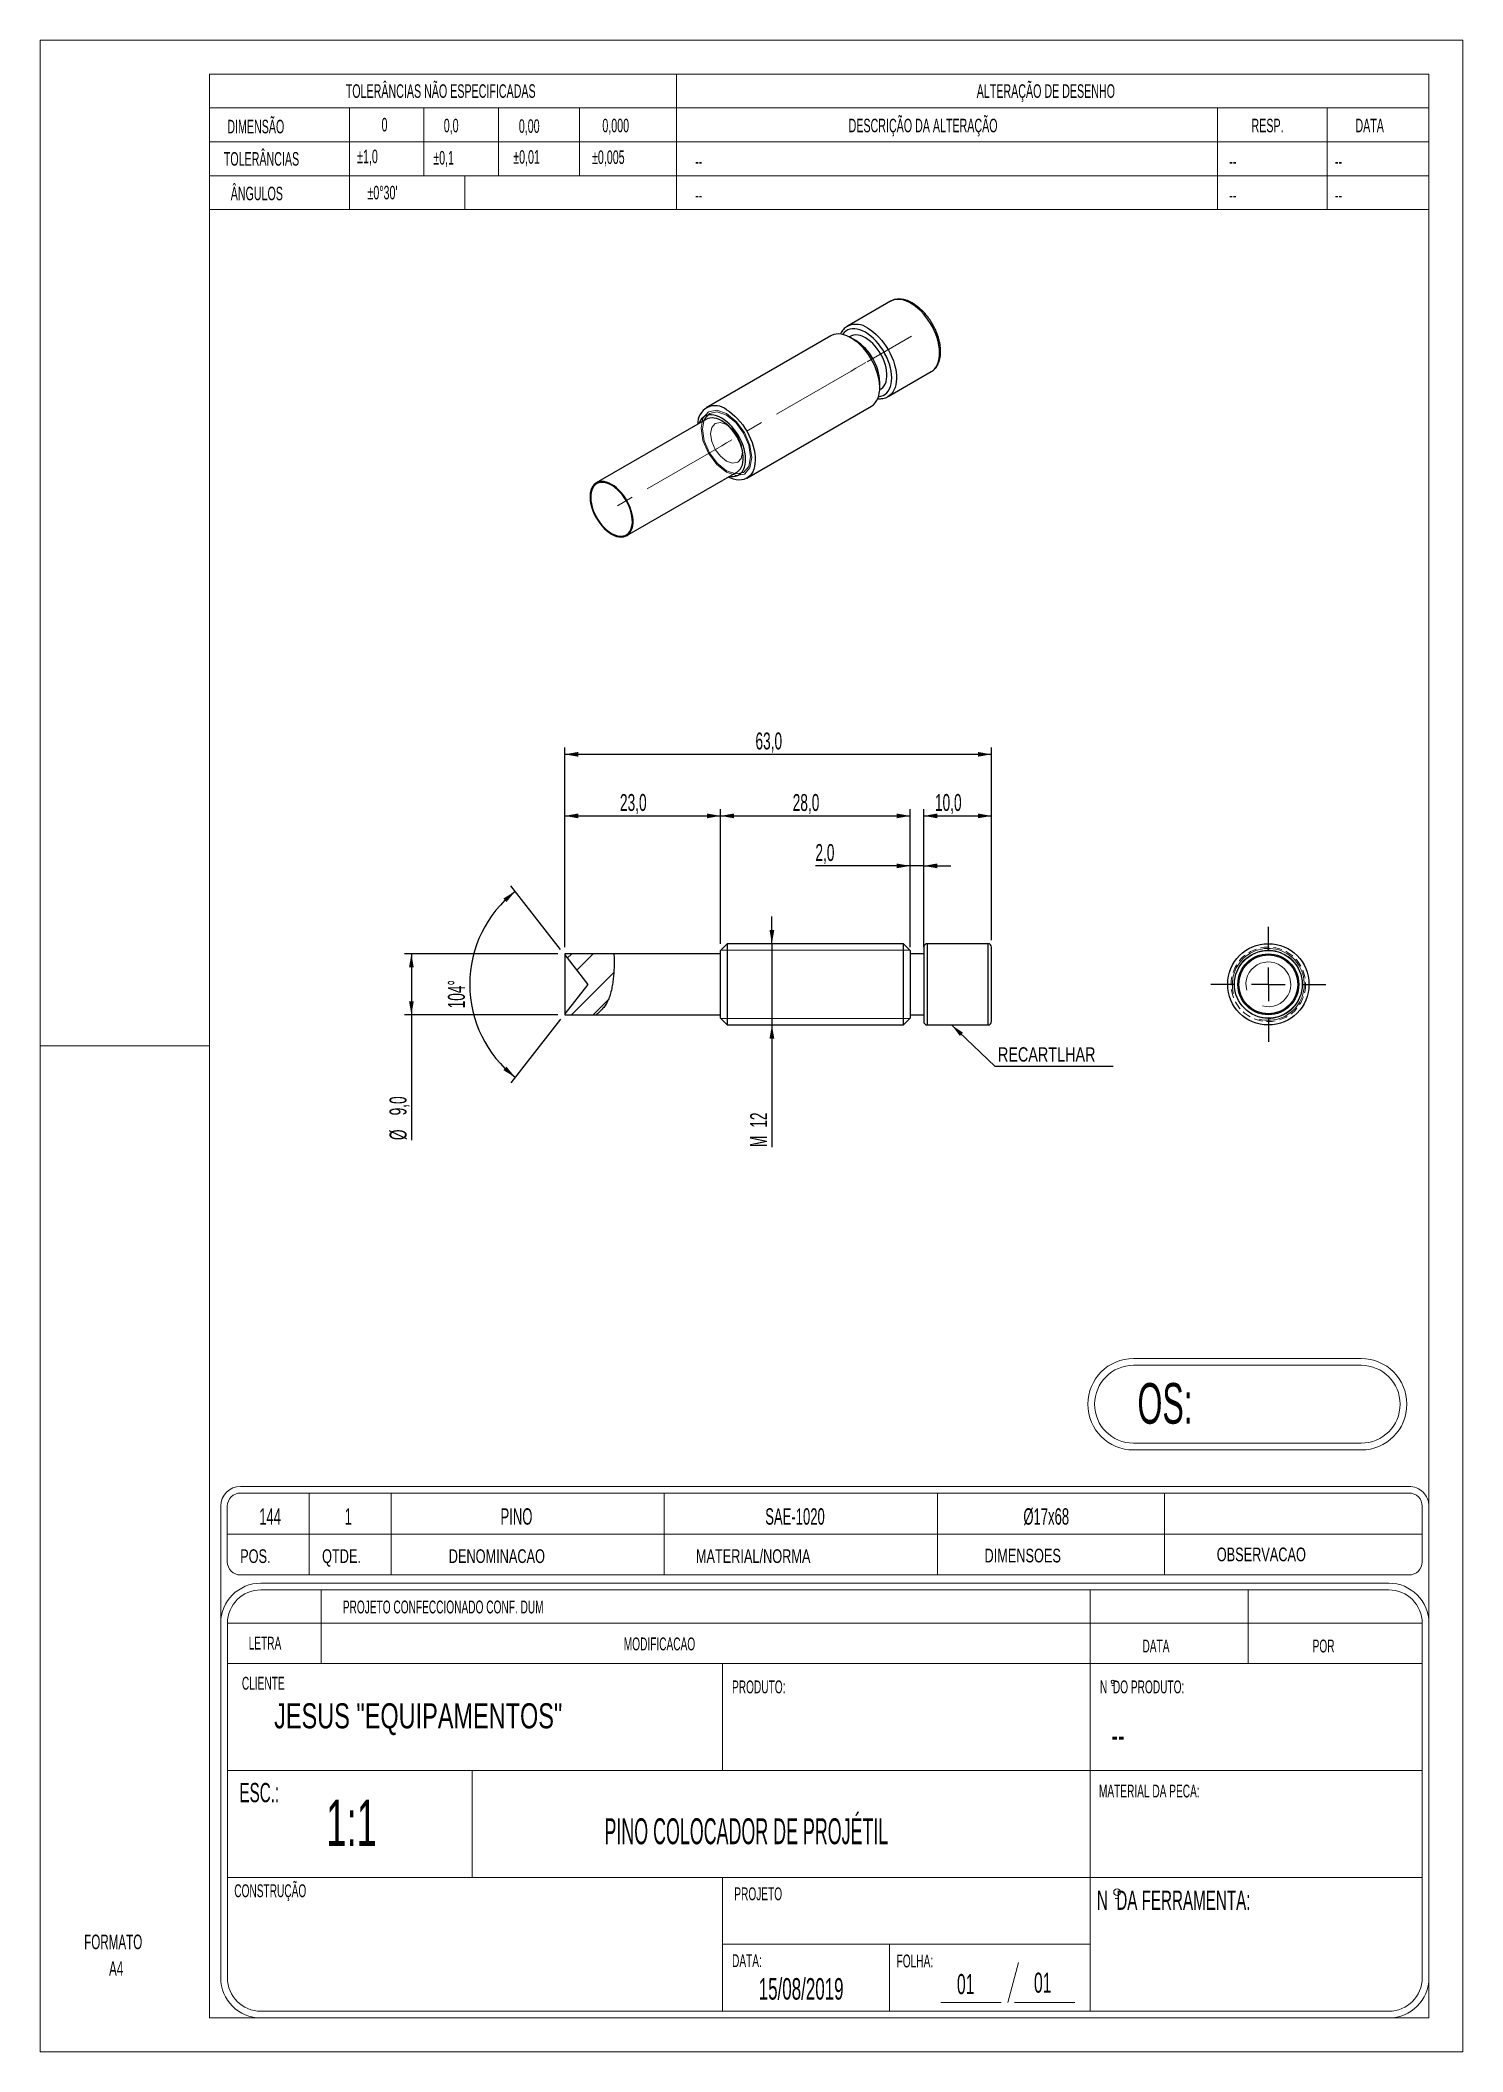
# Model space of a CAD drawing. Header units: millimetres. Extents: x 0 to 210, y 0 to 297.
import ezdxf

# ---------------------------------------------------------------- set-up
doc = ezdxf.new("R2010")
doc.units = ezdxf.units.MM
doc.linetypes.add('CENTERX2', pattern=[20.32, 12.7, -2.54, 2.54, -2.54])
doc.linetypes.add('HIDDEN', pattern=[1.905, 1.27, -0.635])
doc.layers.add('COTAS', color=7, linetype='Continuous')
doc.styles.add('SLDTEXTSTYLE0', font='TXT', dxfattribs={"width": 0.595745})
doc.styles.add('SLDTEXTSTYLE1', font='TXT', dxfattribs={"width": 0.589474})
doc.styles.add('SLDTEXTSTYLE2', font='TXT', dxfattribs={"width": 0.515789})
doc.styles.add('SLDTEXTSTYLE3', font='TXT', dxfattribs={"width": 0.7})
doc.styles.add('SLDTEXTSTYLE4', font='TXT', dxfattribs={"width": 0.695035})
doc.styles.add('SLDTEXTSTYLE5', font='TXT', dxfattribs={"width": 0.605})
doc.styles.add('SLDTEXTSTYLE6', font='TXT', dxfattribs={"width": 0.75})
doc.dimstyles.new('SLDDIMSTYLE0', dxfattribs={"dimtxt": 2.5, "dimasz": 2, "dimexe": 0, "dimexo": 0.0625, "dimtad": 1, "dimdec": 1, "dimrnd": 1e-09, "dimzin": 12, "dimdsep": 46, "dimtxsty": 'SLDTEXTSTYLE5', "dimsah": 1, "dimcen": 0.09, "dimadec": 0, "dimazin": 3, "dimtfac": 1, "dimtdec": 3, "dimtofl": 0, "dimtmove": 0, "dimatfit": 3, "dimfxl": 0, "dimfrac": 2, "dimtolj": 1, "dimtzin": 12, "dimarcsym": 0})
doc.dimstyles.new('SLDDIMSTYLE1', dxfattribs={"dimtxt": 2.5, "dimasz": 2, "dimexe": 0, "dimexo": 0.0625, "dimtad": 1, "dimdec": 1, "dimrnd": 1e-09, "dimzin": 12, "dimdsep": 46, "dimtxsty": 'SLDTEXTSTYLE5', "dimsah": 1, "dimcen": 0.09, "dimadec": 0, "dimazin": 3, "dimtfac": 1, "dimtdec": 3, "dimtmove": 0, "dimatfit": 0, "dimfxl": 0, "dimfrac": 2, "dimtolj": 1, "dimtzin": 12, "dimarcsym": 0})
doc.dimstyles.new('SLDDIMSTYLE2', dxfattribs={"dimtxt": 2.5, "dimasz": 2, "dimexe": 0, "dimexo": 0.0625, "dimtad": 1, "dimdec": 0, "dimrnd": 1e-09, "dimzin": 12, "dimdsep": 46, "dimtxsty": 'SLDTEXTSTYLE5', "dimsah": 1, "dimcen": 0.09, "dimadec": 0, "dimazin": 3, "dimtfac": 1, "dimtdec": 3, "dimtmove": 0, "dimatfit": 0, "dimfxl": 0, "dimfrac": 2, "dimtolj": 1, "dimtzin": 12, "dimarcsym": 0})
doc.dimstyles.new('SLDDIMSTYLE3', dxfattribs={"dimtxt": 2.5, "dimasz": 2, "dimexe": 0, "dimexo": 0.0625, "dimtad": 1, "dimdec": 4, "dimzin": 12, "dimdsep": 46, "dimtxsty": 'SLDTEXTSTYLE5', "dimsah": 1, "dimcen": 0.09, "dimadec": 0, "dimazin": 3, "dimtfac": 1, "dimtdec": 3, "dimtofl": 0, "dimtmove": 0, "dimatfit": 3, "dimfxl": 0, "dimfrac": 2, "dimtolj": 1, "dimtzin": 12, "dimarcsym": 0})
doc.dimstyles.new('SLDDIMSTYLE4', dxfattribs={"dimtxt": 0.18, "dimasz": 2, "dimexe": 0, "dimexo": 0.0625, "dimgap": 0, "dimtad": 0, "dimtih": 1, "dimtoh": 1, "dimdec": 0, "dimrnd": 1e-09, "dimzin": 0, "dimdsep": 46, "dimtxsty": 'Standard', "dimsah": 1, "dimcen": 0.09, "dimadec": 0, "dimazin": 0, "dimtfac": 2, "dimtdec": 0, "dimtofl": 0, "dimtmove": 0, "dimatfit": 3, "dimfxl": 0, "dimfrac": 2, "dimtolj": 1, "dimtzin": 0, "dimarcsym": 0})

# ---------------------------------------------------------------- blocks, each defined once
blk = doc.blocks.new('SW_NOTE_0')
at = {"color": 0, "linetype": 'Continuous', "lineweight": 18, "insert": (0, 2.77), "char_height": 2.152, "attachment_point": 1, "style": 'SLDTEXTSTYLE0'}
blk.add_mtext('FORMATO', dxfattribs=at)
blk = doc.blocks.new('SW_NOTE_0_1')
at = {"color": 0, "linetype": 'Continuous', "lineweight": 18, "insert": (0, 2.77), "char_height": 2.152, "attachment_point": 1, "style": 'SLDTEXTSTYLE0'}
blk.add_mtext('A4', dxfattribs=at)
blk = doc.blocks.new('Bloco2')
at = {"color": 7, "linetype": 'Continuous', "lineweight": 18}
for p, q in [((210.04, 297.06), (0.04, 297.06)), ((0.04, 297.06), (0.04, 0.06)), ((210.04, 0.06), (210.04, 297.06)), ((205.04, 292.06), (25.04, 292.06)), ((25.04, 292.06), (25.04, 5.06)), ((205.04, 5.06), (205.04, 292.06)), ((0.04, 148.56), (25.04, 148.56)), ((25.04, 5.06), (205.04, 5.06)), ((0.04, 0.06), (210.04, 0.06))]:
    blk.add_line(p, q, dxfattribs=at)
for name, p in [('SW_NOTE_0', (6.53, 14.59)), ('SW_NOTE_0_1', (10.2, 10.66))]:
    blk.add_blockref(name, p, dxfattribs=at)
blk = doc.blocks.new('_D')
at = {"layer": 'COTAS'}
for p, q in [((77.43, 163.46), (77.43, 183.83)), ((77.43, 182.83), (100.43, 182.83)), ((100.43, 163.96), (100.43, 183.83))]:
    blk.add_line(p, q, dxfattribs=at)
for points in [[(77.43, 182.83), (79.43, 182.48), (79.43, 183.18)], [(100.43, 182.83), (98.43, 183.18), (98.43, 182.48)]]:
    blk.add_solid(points, dxfattribs=at)
at = {"layer": 'COTAS', "insert": (85.59, 186.06), "char_height": 2.5, "attachment_point": 1, "style": 'SLDTEXTSTYLE5'}
blk.add_mtext('23,0', dxfattribs=at)
blk = doc.blocks.new('_D_1')
at = {"layer": 'COTAS'}
for p, q in [((130.43, 164.46), (130.43, 183.83)), ((130.43, 182.83), (140.43, 182.83)), ((140.43, 164.46), (140.43, 183.83))]:
    blk.add_line(p, q, dxfattribs=at)
for points in [[(130.43, 182.83), (132.43, 182.48), (132.43, 183.18)], [(140.43, 182.83), (138.43, 183.18), (138.43, 182.48)]]:
    blk.add_solid(points, dxfattribs=at)
at = {"layer": 'COTAS', "insert": (132.09, 186.06), "char_height": 2.5, "attachment_point": 1, "style": 'SLDTEXTSTYLE5'}
blk.add_mtext('10,0', dxfattribs=at)
blk = doc.blocks.new('_D_2')
at = {"layer": 'COTAS'}
for p, q in [((128.43, 175.45), (114.44, 175.45)), ((128.43, 163.46), (128.43, 176.45)), ((130.43, 175.45), (128.43, 175.45)), ((130.43, 163.46), (130.43, 176.45)), ((130.43, 175.45), (134.43, 175.45))]:
    blk.add_line(p, q, dxfattribs=at)
for points in [[(128.43, 175.45), (126.43, 175.8), (126.43, 175.1)], [(130.43, 175.45), (132.43, 175.1), (132.43, 175.8)]]:
    blk.add_solid(points, dxfattribs=at)
at = {"layer": 'COTAS', "insert": (114.44, 178.67), "char_height": 2.5, "attachment_point": 1, "style": 'SLDTEXTSTYLE5'}
blk.add_mtext('2,0', dxfattribs=at)
blk = doc.blocks.new('_D_3')
at = {"layer": 'COTAS'}
for p, q in [((77.43, 163.46), (77.43, 192.92)), ((77.43, 191.92), (140.43, 191.92)), ((140.43, 164.46), (140.43, 192.92))]:
    blk.add_line(p, q, dxfattribs=at)
for points in [[(77.43, 191.92), (79.43, 191.57), (79.43, 192.27)], [(140.43, 191.92), (138.43, 192.27), (138.43, 191.57)]]:
    blk.add_solid(points, dxfattribs=at)
at = {"layer": 'COTAS', "insert": (105.59, 195.14), "char_height": 2.5, "attachment_point": 1, "style": 'SLDTEXTSTYLE5'}
blk.add_mtext('63,0', dxfattribs=at)
blk = doc.blocks.new('_D_4')
at = {"layer": 'COTAS'}
for p, q in [((108.02, 163.96), (108.02, 167.96)), ((108.02, 163.96), (108.02, 151.96)), ((108.02, 151.96), (108.02, 133.93))]:
    blk.add_line(p, q, dxfattribs=at)
for points in [[(108.02, 163.96), (108.37, 165.96), (107.67, 165.96)], [(108.02, 151.96), (107.67, 149.96), (108.37, 149.96)]]:
    blk.add_solid(points, dxfattribs=at)
at = {"layer": 'COTAS', "char_height": 2.5, "attachment_point": 1, "rotation": 90, "style": 'SLDTEXTSTYLE5'}
for s, insert in [('12', (104.8, 136.79)), ('M', (104.8, 133.93))]:
    blk.add_mtext(s, dxfattribs=dict(at, insert=insert))
blk = doc.blocks.new('_D_5')
at = {"layer": 'COTAS'}
for p, q in [((76.43, 162.46), (53.8, 162.46)), ((54.8, 162.46), (54.8, 153.46)), ((76.43, 153.46), (53.8, 153.46)), ((54.8, 153.46), (54.8, 134.96))]:
    blk.add_line(p, q, dxfattribs=at)
for points in [[(54.8, 162.46), (54.45, 160.46), (55.15, 160.46)], [(54.8, 153.46), (55.15, 155.46), (54.45, 155.46)]]:
    blk.add_solid(points, dxfattribs=at)
at = {"layer": 'COTAS', "char_height": 2.5, "attachment_point": 1, "rotation": 90, "style": 'SLDTEXTSTYLE5'}
for s, insert in [('9,0', (51.57, 138.61)), ('%%c', (51.58, 134.96))]:
    blk.add_mtext(s, dxfattribs=dict(at, insert=insert))
blk = doc.blocks.new('_D_6')
at = {"layer": 'COTAS'}
for p, q in [((76.81, 163.1), (69.5, 172.48)), ((76.81, 152.81), (69.5, 143.44))]:
    blk.add_line(p, q, dxfattribs=at)
blk.add_arc((80.83, 157.96), 17.41, 127.969, 232.031, dxfattribs=at)
for points in [[(70.12, 171.69), (68.38, 170.63), (68.84, 170.11)], [(70.12, 144.23), (68.84, 145.81), (68.38, 145.29)]]:
    blk.add_solid(points, dxfattribs=at)
at = {"layer": 'COTAS', "insert": (60.19, 154.41), "char_height": 2.5, "attachment_point": 1, "rotation": 90, "style": 'SLDTEXTSTYLE5'}
blk.add_mtext('104°', dxfattribs=at)
blk = doc.blocks.new('_D_7')
at = {"layer": 'COTAS'}
for p, q in [((100.43, 163.96), (100.43, 183.83)), ((100.43, 182.83), (128.43, 182.83)), ((128.43, 163.96), (128.43, 183.83))]:
    blk.add_line(p, q, dxfattribs=at)
for points in [[(100.43, 182.83), (102.43, 182.48), (102.43, 183.18)], [(128.43, 182.83), (126.43, 183.18), (126.43, 182.48)]]:
    blk.add_solid(points, dxfattribs=at)
at = {"layer": 'COTAS', "insert": (111.09, 186.06), "char_height": 2.5, "attachment_point": 1, "style": 'SLDTEXTSTYLE5'}
blk.add_mtext('28,0', dxfattribs=at)
blk = doc.blocks.new('SW_NOTE_0_2')
at = {"layer": 'COTAS', "color": 0}
blk.add_line((17.43, 0), (0, 0), dxfattribs=at)
at = {"layer": 'COTAS', "color": 0, "insert": (0.43, 2.84), "char_height": 2.117, "attachment_point": 1, "style": 'SLDTEXTSTYLE6'}
blk.add_mtext('RECARTLHAR', dxfattribs=at)
blk = doc.blocks.new('SW_CENTERMARKSYMBOL_0')
at = {"layer": 'COTAS', "color": 0}
for p, q in [((0, 5), (0, 8.5)), ((-5, 0), (-8.5, 0)), ((0, 0), (-2.5, 0)), ((0, 0), (0, 2.5)), ((0, 0), (0, -2.5)), ((0, 0), (2.5, 0)), ((5, 0), (8.5, 0)), ((0, -5), (0, -8.5))]:
    blk.add_line(p, q, dxfattribs=at)

msp = doc.modelspace()

# ---------------------------------------------------------------- hatches: boundary and pattern name
at = {"layer": 'COTAS', "linetype": 'Continuous', "lineweight": 18}
h = msp.add_hatch(dxfattribs=at)
h.set_pattern_fill('STEEL', color=256, scale=2, style=0)
h.set_pattern_definition([(45, (0, 0), (-4.49013, 4.49013), []), (45, (0, 3.175), (-4.49013, 4.49013), [])])
edge = h.paths.add_edge_path(flags=0)
edge.add_line((84.67117, 162.4594), (77.42992, 162.4594))
edge.add_line((77.42992, 162.4594), (77.42992, 162.31582))
edge.add_line((77.42992, 162.31582), (80.82973, 157.9594))
edge.add_line((80.82973, 157.9594), (77.42992, 153.60298))
edge.add_line((77.42992, 153.60298), (77.42992, 153.4594))
edge.add_line((77.42992, 153.4594), (82.05502, 153.4594))
edge.add_spline(control_points=[(82.05502, 153.4594), (82.42879, 153.7343), (83.81448, 155.00143), (84.47477, 157.34606), (84.7064, 159.96824), (84.8134, 161.66004), (84.67117, 162.4594)], knot_values=[0.79880189, 0.79880189, 0.79880189, 0.79880189, 0.834516871, 0.945193695, 1, 1.069826443, 1.069826443, 1.069826443, 1.069826443], weights=[1, 1, 1, 1, 1, 1, 1], degree=3, periodic=0)

# ---------------------------------------------------------------- linework, layer by layer
at = {"color": 7, "linetype": 'Continuous', "lineweight": 18}
for p, q in [((205.00794, 292.35543), (25.00794, 292.35543)), ((25.00794, 272.35543), (25.00794, 292.35543)), ((93.95204, 272.35543), (93.95204, 292.35543)), ((205.00794, 292.35543), (205.00794, 272.35543)), ((25.00794, 287.35543), (93.95204, 287.35543)), ((45.63844, 272.35543), (45.63844, 287.35543)), ((56.63844, 277.35543), (56.63844, 287.35543)), ((67.63844, 277.35543), (67.63844, 287.35543)), ((79.63844, 277.35543), (79.63844, 287.35543)), ((93.95204, 287.35543), (205.00794, 287.35543)), ((173.81951, 272.35543), (173.81951, 287.35543)), ((190.00794, 272.35543), (190.00794, 287.35543)), ((25.00794, 282.35543), (93.95204, 282.35543)), ((93.95204, 282.35543), (205.00794, 282.35543)), ((25.00794, 277.35543), (93.95204, 277.35543)), ((62.70264, 277.35543), (62.70264, 272.35543)), ((93.95204, 277.35543), (205.00794, 277.35543)), ((25.00794, 272.35543), (93.95204, 272.35543)), ((93.95204, 272.35543), (205.00794, 272.35543)), ((100.46592, 162.9954), (128.39392, 162.9954)), ((100.46592, 152.9234), (128.39392, 152.9234)), ((195.00717, 102.71309), (161.40935, 102.71309)), ((195.00717, 101.71309), (161.40935, 101.71309)), ((161.40935, 90.21309), (195.00717, 90.21309)), ((161.40935, 89.21309), (195.00717, 89.21309)), ((202.06794, 83.83044), (29.58794, 83.8304)), ((26.64794, 11.28058), (26.64794, 80.8904)), ((26.64794, 80.8904), (26.64794, 67.81444)), ((27.62794, 80.8904), (27.62794, 72.71444)), ((202.06794, 82.85044), (29.58794, 82.8504)), ((39.72394, 70.75441), (39.72394, 82.85041)), ((51.81994, 70.75441), (51.81994, 82.85041)), ((92.13994, 70.75442), (92.13994, 82.85042)), ((132.45994, 70.75442), (132.45994, 82.85042)), ((165.95839, 70.75443), (165.95839, 82.85043)), ((204.02794, 72.71444), (204.02794, 80.89044)), ((205.00794, 11.28055), (205.00794, 80.89044)), ((27.62794, 76.8024), (204.02794, 76.80244)), ((29.58794, 70.75444), (202.06794, 70.75444)), ((32.57309, 69.54455), (199.08279, 69.54455)), ((32.57309, 68.55703), (199.08279, 68.55703)), ((41.46083, 57.69426), (41.46083, 68.55703)), ((155.0262, 68.55703), (155.0262, 57.69426)), ((178.34477, 68.55703), (178.34477, 57.69426)), ((27.63547, 11.28058), (27.63547, 63.6194)), ((27.63547, 63.6194), (204.02042, 63.6194)), ((204.02042, 63.6194), (204.02042, 11.28058)), ((27.63547, 57.69426), (204.02042, 57.69426)), ((100.71232, 57.69426), (100.71232, 41.89386)), ((155.0262, 57.69426), (155.0262, 41.89386)), ((158.19654, 54.45452), (158.45718, 54.45452)), ((158.19654, 54.43102), (158.45718, 54.43102)), ((27.63547, 41.89386), (204.02042, 41.89386)), ((63.76782, 26.09346), (63.76782, 41.89386)), ((155.0262, 26.09346), (155.0262, 41.89386)), ((27.63547, 26.09346), (204.02042, 26.09346)), ((100.71232, 26.09346), (100.71232, 6.34296)), ((155.0262, 26.09346), (155.0262, 6.34296)), ((158.68618, 22.99671), (159.20428, 22.99671)), ((100.71232, 16.21821), (155.0262, 16.21821)), ((125.40045, 16.21821), (125.40045, 6.34296)), ((144.43345, 13.54098), (142.84581, 7.61583)), ((199.08279, 6.34296), (32.57309, 6.34296)), ((141.85829, 7.61583), (132.97056, 7.61583)), ((143.83334, 7.61583), (152.72106, 7.61583)), ((199.08279, 5.35543), (32.57309, 5.35543)), ((204.43785, 5.35543), (205.00794, 5.35543)), ((205.00794, 5.35543), (205.00794, 5.92553))]:
    msp.add_line(p, q, dxfattribs=at)
at = {"color": 7, "linetype": 'Continuous', "lineweight": 25}
for p, q in [((125.53864, 258.81313), (119.17468, 255.1393)), ((116.69981, 253.71058), (98.31503, 243.09728)), ((119.17468, 255.1393), (119.21411, 255.16146)), ((119.57107, 253.63612), (119.43422, 253.55712)), ((120.40725, 253.00486), (119.70025, 253.41313)), ((123.9422, 246.06506), (123.9422, 246.88147)), ((125.17419, 244.74671), (131.53816, 248.42055)), ((123.93386, 245.76268), (124.0707, 245.84168)), ((125.17419, 244.74671), (125.14996, 244.73294)), ((98.35786, 241.39), (82.09441, 232.0013)), ((104.31454, 232.70469), (122.69932, 243.31799)), ((86.59404, 224.20687), (102.8575, 233.59556)), ((101.42992, 163.9594), (100.42992, 162.9594)), ((127.42992, 163.9594), (101.42992, 163.9594)), ((101.42992, 163.9594), (101.42992, 151.9594)), ((128.42992, 162.9594), (127.42992, 163.9594)), ((127.42992, 151.9594), (127.42992, 163.9594)), ((130.42992, 163.4594), (130.42992, 152.4594)), ((139.92992, 163.9594), (130.92992, 163.9594)), ((140.42992, 152.4594), (140.42992, 163.4594)), ((84.67117, 162.4594), (77.42992, 162.4594)), ((77.42992, 162.4594), (77.42992, 162.31582)), ((77.42992, 162.31582), (80.82973, 157.9594)), ((77.42992, 162.31582), (77.42992, 153.60298)), ((100.42992, 162.4594), (84.67117, 162.4594)), ((100.42992, 152.9594), (100.42992, 162.9594)), ((128.42992, 162.9594), (128.42992, 152.9594)), ((130.42992, 162.4594), (128.42992, 162.4594)), ((80.82973, 157.9594), (77.42992, 153.60298)), ((77.42992, 153.60298), (77.42992, 153.4594)), ((77.42992, 153.4594), (82.05502, 153.4594)), ((82.05502, 153.4594), (100.42992, 153.4594)), ((100.42992, 152.9594), (101.42992, 151.9594)), ((101.42992, 151.9594), (127.42992, 151.9594)), ((127.42992, 151.9594), (128.42992, 152.9594)), ((128.42992, 153.4594), (130.42992, 153.4594)), ((130.92992, 151.9594), (139.92992, 151.9594))]:
    msp.add_line(p, q, dxfattribs=at)
at = {"color": 8, "linetype": 'Continuous', "lineweight": 25}
for p, q in [((130.92992, 163.9594), (130.92992, 151.9594)), ((139.92992, 151.9594), (139.92992, 163.9594))]:
    msp.add_line(p, q, dxfattribs=at)
at = {"color": 7, "linetype": 'HIDDEN', "lineweight": 18}
for p, q in [((130.92992, 151.9594), (130.92992, 163.9594)), ((139.92992, 163.9594), (139.92992, 151.9594))]:
    msp.add_line(p, q, dxfattribs=at)
at = {"color": 8, "linetype": 'Continuous', "lineweight": 25, "flags": 128}
for points in [[(131.53816, 248.42055), (131.57556, 248.44269), (131.85543, 248.64733), (132.10233, 248.90136), (132.31381, 249.20226), (132.48776, 249.54702), (132.62247, 249.93224), (132.71658, 250.35408), (132.76918, 250.80834), (132.77972, 251.29052), (132.74811, 251.79581), (132.67467, 252.31921), (132.56011, 252.8555), (132.40559, 253.39935), (132.21263, 253.94537), (131.98316, 254.48812), (131.71945, 255.02222), (131.42413, 255.54234), (131.10012, 256.04333), (130.75066, 256.52021), (130.37921, 256.96823), (129.98947, 257.38294), (129.5853, 257.76022), (129.17073, 258.09632), (128.74988, 258.38791), (128.32692, 258.63208), (127.90607, 258.8264), (127.4915, 258.96895), (127.08733, 259.05831), (126.69759, 259.09358), (126.32614, 259.07443), (125.97667, 259.00104), (125.65267, 258.87413), (125.53864, 258.81313)], [(121.82088, 254.22987), (121.41436, 254.43995), (121.0123, 254.59852), (120.61909, 254.70385), (120.23905, 254.75478), (119.87634, 254.75076), (119.53494, 254.69182), (119.21858, 254.57862), (118.93073, 254.4124), (118.67455, 254.19497), (118.45284, 253.92872), (118.44571, 253.91852)], [(123.75249, 244.72592), (123.76543, 244.72704), (124.10683, 244.78598), (124.42319, 244.89918), (124.71104, 245.0654), (124.96722, 245.28283), (125.18893, 245.54908), (125.37374, 245.86123), (125.51963, 246.21587), (125.62499, 246.60911), (125.68867, 247.03664), (125.70997, 247.49378), (125.68867, 247.97551), (125.62499, 248.47657), (125.51963, 248.99145), (125.37374, 249.51452), (125.18893, 250.04005), (124.96722, 250.56229), (124.71104, 251.0755), (124.42319, 251.57406), (124.10683, 252.05252), (123.76543, 252.50564), (123.40272, 252.92844), (123.02268, 253.31629), (122.62947, 253.66495), (122.2274, 253.97059), (121.82088, 254.22987)], [(122.17444, 254.84225), (122.59687, 254.57404), (123.0151, 254.2598), (123.42498, 253.90267), (123.82243, 253.50618), (124.2035, 253.07427), (124.5644, 252.61125), (124.90155, 252.12171), (125.2116, 251.61052), (125.49147, 251.08275), (125.73837, 250.54366), (125.94984, 249.99859), (126.1238, 249.45298), (126.25851, 248.91223), (126.35262, 248.38173), (126.40522, 247.86675), (126.41576, 247.3724), (126.38415, 246.9036), (126.31071, 246.465), (126.19615, 246.06097), (126.04163, 245.69552), (125.84867, 245.37229), (125.6192, 245.09448), (125.35549, 244.86486), (125.17419, 244.74671)]]:
    msp.add_lwpolyline(points, dxfattribs=at)
at = {"color": 7, "linetype": 'Continuous', "lineweight": 25, "flags": 128}
for points in [[(122.69932, 243.31799), (122.73673, 243.34014), (123.01659, 243.54478), (123.26349, 243.79881), (123.47497, 244.0997), (123.64893, 244.44447), (123.78363, 244.82969), (123.87775, 245.25153), (123.93034, 245.70579), (123.94089, 246.18797), (123.90928, 246.69326), (123.83583, 247.21666), (123.72128, 247.75295), (123.56676, 248.2968), (123.3738, 248.84282), (123.14433, 249.38557), (122.88062, 249.91967), (122.58529, 250.43979), (122.26129, 250.94078), (121.91183, 251.41766), (121.54038, 251.86568), (121.15063, 252.28039), (120.74647, 252.65767), (120.3319, 252.99377), (119.91104, 253.28536), (119.48809, 253.52953), (119.06723, 253.72385), (118.65266, 253.8664), (118.2485, 253.95576), (117.85875, 253.99103), (117.4873, 253.97188), (117.13784, 253.89849), (116.81384, 253.77158), (116.69981, 253.71058)], [(124.0707, 245.84168), (124.13537, 245.88122), (124.37323, 246.07125), (124.57656, 246.31087), (124.74263, 246.59684), (124.86919, 246.92531), (124.95452, 247.29183), (124.99748, 247.69144), (124.99748, 248.11874), (124.95452, 248.56795), (124.86919, 249.03299), (124.74263, 249.50758), (124.57656, 249.9853), (124.37323, 250.45968), (124.13537, 250.92432), (123.86622, 251.37293), (123.56941, 251.79944), (123.24895, 252.19809), (122.90919, 252.56348), (122.5547, 252.89067), (122.19029, 253.17524), (121.82088, 253.41333), (121.45148, 253.60174), (121.08707, 253.73791), (120.73258, 253.82), (120.39281, 253.8469), (120.07236, 253.81825), (119.77555, 253.73443), (119.57107, 253.63612)], [(100.60768, 241.57548), (100.21874, 241.77523), (99.83453, 241.923), (99.4597, 242.01699), (99.0988, 242.05606), (98.75622, 242.03974), (98.43611, 241.96823), (98.14236, 241.84239), (97.87854, 241.66375), (97.64785, 241.43448), (97.45309, 241.15736), (97.29661, 240.83577), (97.26805, 240.76086)], [(102.8575, 233.59556), (102.92217, 233.6351), (103.16002, 233.82512), (103.36336, 234.06474), (103.52943, 234.35072), (103.65599, 234.67919), (103.74132, 235.04571), (103.78428, 235.44532), (103.78428, 235.87262), (103.74132, 236.32183), (103.65599, 236.78687), (103.52943, 237.26146), (103.36336, 237.73918), (103.16002, 238.21356), (102.92217, 238.6782), (102.65302, 239.12681), (102.35621, 239.55332), (102.03575, 239.95196), (101.69598, 240.31735), (101.3415, 240.64454), (100.97709, 240.92911), (100.60768, 241.16721), (100.23828, 241.35562), (99.87387, 241.49179), (99.51938, 241.57388), (99.17961, 241.60078), (98.85915, 241.57213), (98.56234, 241.48831), (98.35786, 241.39)], [(101.76769, 232.96642), (101.93814, 232.94212), (102.29041, 232.93073), (102.62226, 232.97471), (102.92965, 233.07354), (103.20886, 233.22601), (103.45649, 233.43027), (103.66954, 233.68385), (103.84543, 233.98366), (103.98201, 234.32607), (104.07764, 234.70692), (104.13114, 235.12158), (104.14187, 235.56503), (104.10971, 236.03188), (104.03503, 236.51646), (103.91875, 237.01289), (103.76228, 237.51515), (103.56751, 238.01713), (103.33682, 238.51275), (103.073, 238.99599), (102.77925, 239.46098), (102.45914, 239.90209), (102.11656, 240.31394), (101.75567, 240.69155), (101.38084, 241.03033), (100.99662, 241.32617), (100.60768, 241.57548)], [(101.31479, 242.80023), (101.73722, 242.53202), (102.15545, 242.21778), (102.56533, 241.86065), (102.96278, 241.46416), (103.34385, 241.03225), (103.70475, 240.56923), (104.0419, 240.07969), (104.35195, 239.5685), (104.63182, 239.04073), (104.87872, 238.50164), (105.09019, 237.95657), (105.26415, 237.41096), (105.39886, 236.87021), (105.49297, 236.33971), (105.54557, 235.82473), (105.55611, 235.33038), (105.5245, 234.86158), (105.45106, 234.42298), (105.3365, 234.01895), (105.18198, 233.6535), (104.98902, 233.33027), (104.75955, 233.05246), (104.49584, 232.82284), (104.20052, 232.64369), (103.87651, 232.51678), (103.52705, 232.44339), (103.1556, 232.42424), (102.76586, 232.45951), (102.36169, 232.54887), (101.94712, 232.69142), (101.58013, 232.85815)], [(84.34423, 224.42965), (84.71363, 224.24124), (85.07804, 224.10507), (85.43253, 224.02298), (85.7723, 223.99608), (86.09275, 224.02474), (86.38956, 224.10856), (86.65871, 224.24641), (86.89657, 224.43643), (87.0999, 224.67605), (87.26597, 224.96203), (87.39253, 225.2905), (87.47786, 225.65701), (87.52082, 226.05663), (87.52082, 226.48392), (87.47786, 226.93313), (87.39253, 227.39818), (87.26597, 227.87277), (87.0999, 228.35048), (86.89657, 228.82487), (86.65871, 229.28951), (86.38956, 229.73812), (86.09275, 230.16463), (85.7723, 230.56327), (85.43253, 230.92866), (85.07804, 231.25585), (84.71363, 231.54042), (84.34423, 231.77852), (83.97482, 231.96693), (83.61041, 232.1031), (83.25592, 232.18519), (82.91615, 232.21209), (82.5957, 232.18343), (82.29889, 232.09961), (82.02974, 231.96176), (81.79188, 231.77174), (81.58855, 231.53212), (81.42248, 231.24614), (81.29592, 230.91767), (81.21059, 230.55116), (81.16763, 230.15154), (81.16763, 229.72425), (81.21059, 229.27504), (81.29592, 228.80999), (81.42248, 228.3354), (81.58855, 227.85769), (81.79188, 227.3833), (82.02974, 226.91866), (82.29889, 226.47005), (82.5957, 226.04354), (82.91615, 225.6449), (83.25592, 225.27951), (83.61041, 224.95232), (83.97482, 224.66775), (84.34423, 224.42965)], [(84.34423, 224.54689), (84.70856, 224.36153), (85.06778, 224.22871), (85.41684, 224.15029), (85.75085, 224.12738), (86.06511, 224.16028), (86.35521, 224.24855), (86.61709, 224.39095), (86.84705, 224.58546), (87.04188, 224.82937), (87.19885, 225.11926), (87.31574, 225.45104), (87.39092, 225.82006), (87.42332, 226.22115), (87.41251, 226.64867), (87.35862, 227.09662), (87.26242, 227.55871), (87.12525, 228.02846), (86.94904, 228.49927), (86.73627, 228.96453), (86.48992, 229.41771), (86.21344, 229.85246), (85.91073, 230.26266), (85.58603, 230.64256), (85.24389, 230.98682), (84.88913, 231.29062), (84.52671, 231.54968), (84.16174, 231.76038), (83.79932, 231.91975), (83.44456, 232.02555), (83.10242, 232.07631), (82.77772, 232.07131), (82.47501, 232.01061), (82.19853, 231.89508), (81.95218, 231.72633), (81.73941, 231.50673), (81.5632, 231.23936), (81.42603, 230.92798), (81.32983, 230.57696), (81.27594, 230.19123), (81.26513, 229.7762), (81.29753, 229.33769), (81.37271, 228.88187), (81.4896, 228.41513), (81.64657, 227.94403), (81.8414, 227.47517), (82.07137, 227.01513), (82.33324, 226.57039), (82.62334, 226.14718), (82.9376, 225.75143), (83.27161, 225.38871), (83.62067, 225.06411), (83.97989, 224.78219), (84.34423, 224.54689)]]:
    msp.add_lwpolyline(points, dxfattribs=at)
at = {"color": 7, "linetype": 'Continuous', "lineweight": 18, "flags": 128}
for points in [[(105.06917, 235.73362), (104.78339, 234.23951), (103.96954, 233.30282), (102.75153, 233.06616), (101.31479, 233.56556), (99.87805, 234.72499), (98.66004, 236.36793), (97.84619, 238.24427), (97.5604, 240.06834), (97.84619, 241.56246), (98.66004, 242.49914), (99.87805, 242.7358), (101.31479, 242.23641), (102.75153, 241.07698), (103.96954, 239.43404), (104.78339, 237.5577), (105.06917, 235.73362)], [(104.87578, 235.84527), (104.60471, 234.42812), (103.83279, 233.53968), (102.67752, 233.31521), (101.31479, 233.78888), (99.95206, 234.88859), (98.79679, 236.4469), (98.02486, 238.22658), (97.7538, 239.9567), (98.02486, 241.37385), (98.79679, 242.26229), (99.95206, 242.48676), (101.31479, 242.01308), (102.67752, 240.91338), (103.83279, 239.35507), (104.60471, 237.57538), (104.87578, 235.84527)], [(103.65496, 236.55003), (103.47682, 235.61872), (102.96954, 235.03487), (102.21033, 234.88736), (101.31479, 235.19864), (100.41924, 235.92133), (99.66004, 236.9454), (99.15275, 238.11496), (98.97462, 239.25193), (99.15275, 240.18324), (99.66004, 240.76709), (100.41924, 240.91461), (101.31479, 240.60332), (102.21033, 239.88063), (102.96954, 238.85656), (103.47682, 237.68701), (103.65496, 236.55003)]]:
    msp.add_lwpolyline(points, dxfattribs=at)
at = {"color": 7, "linetype": 'Continuous', "lineweight": 25}
for radius in [6, 5, 4.5, 4.35642]:
    msp.add_circle((181.30566, 157.9594), radius, dxfattribs=at)
at = {"color": 7, "linetype": 'HIDDEN', "lineweight": 18}
msp.add_circle((181.30566, 157.9594), 5.5, dxfattribs=at)
msp.add_circle((181.30566, 157.9594), 5.5, dxfattribs=at)
at = {"color": 7, "linetype": 'Continuous', "lineweight": 18}
for centre, radius in [((158.32691, 54.99144), 0.24688), ((158.32691, 54.96795), 0.24688), ((158.97401, 23.91843), 0.49376)]:
    msp.add_circle(centre, radius, dxfattribs=at)
at = {"color": 8, "linetype": 'Continuous', "lineweight": 25}
msp.add_arc((120.41163, 252.3807), 3.02766, 54.3921096, 113.298893, dxfattribs=at)
at = {"color": 7, "linetype": 'Continuous', "lineweight": 25}
for centre, radius, start, end in [((116.30049, 246.55204), 7.64881, 2.4684404, 57.5261831), ((99.65992, 240.81497), 2.58453, 50.1861406, 183.6022146), ((130.92992, 163.4594), 0.5, 90, 180), ((139.92992, 163.4594), 0.5, 0, 90), ((130.92992, 152.4594), 0.5, 180, 270), ((139.92992, 152.4594), 0.5, 270, 0)]:
    msp.add_arc(centre, radius, start, end, dxfattribs=at)
at = {"color": 7, "linetype": 'Continuous', "lineweight": 18}
for centre, radius, start, end in [((181.30566, 157.9594), 5.3095, 255, 195), ((181.30566, 157.9594), 5.036, 255, 195), ((181.30566, 157.9594), 3.3095, 255, 195), ((161.40935, 95.96309), 6.75, 90, 270), ((161.40935, 95.96309), 5.75, 90, 270), ((195.00717, 95.96309), 6.75, 270, 90), ((195.00717, 95.96309), 5.75, 270, 90), ((29.58794, 80.8904), 2.94, 90.0000119, 180), ((202.06794, 80.89044), 2.94, 0, 90.0000119), ((29.58794, 80.8904), 1.96, 90.0000119, 180), ((202.06794, 80.89044), 1.96, 0, 90.0000119), ((29.58794, 72.71444), 1.96, 180, 270), ((202.06794, 72.71444), 1.96, 270, 0), ((32.57309, 63.6194), 5.92515, 90, 180), ((32.57309, 63.6194), 4.93763, 90, 180), ((199.08279, 63.6194), 5.92515, 0, 90), ((199.08279, 63.6194), 4.93763, 0, 90), ((32.57309, 11.28058), 5.92515, 180, 270), ((32.57309, 11.28058), 4.93763, 180, 270), ((199.08279, 11.28058), 4.93762, 270, 0), ((199.08279, 11.28058), 5.92515, 270, 0)]:
    msp.add_arc(centre, radius, start, end, dxfattribs=at)
at = {"color": 7, "linetype": 'Continuous', "lineweight": 25}
for points, knots in [([(131.54042, 248.42635), (131.55877, 248.43557), (131.68259, 248.49778), (131.88581, 248.65821), (132.14379, 248.90637), (132.36598, 249.19908), (132.55426, 249.52919), (132.70635, 249.89651), (132.82084, 250.29827), (132.89619, 250.73122), (132.93143, 251.19105), (132.92626, 251.67294), (132.88101, 252.17188), (132.79654, 252.683), (132.67405, 253.20163), (132.51498, 253.72328), (132.32099, 254.24351), (132.09395, 254.75794), (131.83594, 255.26222), (131.54921, 255.75209), (131.23623, 256.22336), (130.89959, 256.67195), (130.54206, 257.09399), (130.16644, 257.48576), (129.77565, 257.84377), (129.37264, 258.16469), (128.96039, 258.44537), (128.542, 258.6828), (128.12081, 258.87406), (127.70058, 259.01638), (127.28556, 259.10743), (126.88066, 259.1454), (126.49073, 259.13027), (126.12194, 259.0609), (125.79769, 258.95392), (125.61009, 258.84815), (125.52748, 258.80157)], [0, 0, 0, 0, 0.004977054, 0.033573159, 0.062152246, 0.090931052, 0.120095684, 0.149737344, 0.179842779, 0.210318051, 0.241034664, 0.27187316, 0.302739343, 0.333577187, 0.364368678, 0.395110899, 0.425809533, 0.456474829, 0.487119319, 0.517756647, 0.548400502, 0.579061112, 0.60975313, 0.640491069, 0.671288654, 0.702157423, 0.733104036, 0.764125429, 0.795200936, 0.826260146, 0.857195869, 0.887864504, 0.918112622, 0.947834534, 0.977028745, 1, 1, 1, 1]), ([(119.22355, 255.15983), (119.18792, 255.14223), (119.04642, 255.07234), (118.8268, 254.90215), (118.56861, 254.65372), (118.34884, 254.35922), (118.20359, 254.12255), (118.14408, 253.9752), (118.13347, 253.94893)], [0, 0, 0, 0, 0.073427497, 0.291600613, 0.509643886, 0.729210911, 0.951721581, 1, 1, 1, 1]), ([(123.64685, 244.44052), (123.70889, 244.43364), (123.90449, 244.41194), (124.22186, 244.43129), (124.59083, 244.49875), (124.90021, 244.60005), (125.07412, 244.69741), (125.14288, 244.73591)], [0, 0, 0, 0, 0.114869211, 0.362185588, 0.605199572, 0.843898937, 1, 1, 1, 1]), ([(84.67117, 162.4594), (84.67117, 162.4594), (84.67701, 162.42826), (84.69614, 162.30634), (84.70946, 162.21393), (84.73423, 161.97381), (84.74554, 161.82691), (84.75869, 161.47911), (84.76031, 161.27764), (84.7506, 160.83839), (84.73933, 160.59825), (84.70596, 160.07783), (84.68521, 159.80574), (84.639, 159.23858), (84.61213, 158.94003), (84.5447, 158.34275), (84.5041, 158.0431), (84.4274, 157.5929), (84.39897, 157.44196), (84.33688, 157.1465), (84.30314, 157.0014), (84.19289, 156.57397), (84.10675, 156.29802), (83.90824, 155.77409), (83.79807, 155.53139), (83.55744, 155.08065), (83.4259, 154.87153), (83.1555, 154.49774), (83.01564, 154.33144), (82.73835, 154.03599), (82.60146, 153.90715), (82.41955, 153.74756), (82.36258, 153.69973), (82.25927, 153.61546), (82.21273, 153.57887), (82.09846, 153.49074), (82.05502, 153.4594), (82.05502, 153.4594)], [0, 0, 0, 0, 0.0625, 0.0625, 0.125, 0.125, 0.1875, 0.1875, 0.25, 0.25, 0.3125, 0.3125, 0.375, 0.375, 0.4375, 0.4375, 0.5, 0.5, 0.53125, 0.53125, 0.5625, 0.5625, 0.625, 0.625, 0.6875, 0.6875, 0.75, 0.75, 0.8125, 0.8125, 0.875, 0.875, 0.90625, 0.90625, 0.9375, 0.9375, 1, 1, 1, 1])]:
    msp.add_open_spline(points, degree=3, knots=knots, dxfattribs=at)
at = {"layer": 'COTAS', "linetype": 'CENTERX2', "lineweight": 18}
for p, q in [((128.625, 253.66683), (122.08783, 249.89301)), ((121.90749, 249.7889), (120.40667, 248.92249)), ((119.69956, 248.51429), (101.31479, 237.90098)), ((119.69956, 248.51429), (120.40667, 248.92249)), ((101.31479, 237.90098), (100.60768, 237.49278)), ((100.60768, 237.49278), (84.25762, 228.05409))]:
    msp.add_line(p, q, dxfattribs=at)

# ---------------------------------------------------------------- block references
at = {"layer": 'COTAS'}
for name, p in [('Bloco2', (-0.03214, 0.29629)), ('SW_CENTERMARKSYMBOL_0', (181.30566, 157.9594)), ('SW_NOTE_0_2', (140.96341, 145.8299))]:
    msp.add_blockref(name, p, dxfattribs=at)

# ---------------------------------------------------------------- texts
at = {"color": 7, "linetype": 'Continuous', "lineweight": 0}
for s, insert, char_height, attachment_point, style in [('TOLERÂNCIAS NÃO ESPECIFICADAS', (59.12671, 290.85024), 2, 2, 'SLDTEXTSTYLE1'), ('ALTERAÇÃO DE DESENHO', (148.46353, 290.85024), 2, 2, 'SLDTEXTSTYLE1'), ('DIMENSÃO', (27.62484, 285.60824), 2, 1, 'SLDTEXTSTYLE1'), ('0', (50.39604, 285.89424), 2, 1, 'SLDTEXTSTYLE1'), ('0,0', (59.57833, 285.76554), 2, 1, 'SLDTEXTSTYLE1'), ('0,00', (70.65924, 285.67824), 2, 1, 'SLDTEXTSTYLE1'), ('0,000', (82.99004, 285.76554), 2, 1, 'SLDTEXTSTYLE1'), ('DESCRIÇÃO DA ALTERAÇÃO', (119.34442, 285.76554), 2, 1, 'SLDTEXTSTYLE1'), ('RESP.', (178.81999, 285.76554), 2, 1, 'SLDTEXTSTYLE1'), ('DATA', (194.16106, 285.76554), 2, 1, 'SLDTEXTSTYLE1'), ('TOLERÂNCIAS', (27.1079, 280.83414), 2, 1, 'SLDTEXTSTYLE1'), ('±1,0', (46.79368, 281.20124), 2, 1, 'SLDTEXTSTYLE1'), ('±0,1', (58.03206, 281.00414), 2, 1, 'SLDTEXTSTYLE1'), ('±0,01', (69.83784, 281.12434), 2, 1, 'SLDTEXTSTYLE1'), ('±0,005', (81.46834, 281.09134), 2, 1, 'SLDTEXTSTYLE1'), ('--', (96.69161, 280.48887), 2, 1, 'SLDTEXTSTYLE1'), ('--', (175.53743, 280.48887), 2, 1, 'SLDTEXTSTYLE1'), ('--', (191.14314, 280.48887), 2, 1, 'SLDTEXTSTYLE1'), ('ÂNGULOS', (28.12974, 275.72876), 2, 1, 'SLDTEXTSTYLE1'), ("±0°30'", (48.31746, 275.86236), 2, 1, 'SLDTEXTSTYLE1'), ('--', (96.69161, 275.48887), 2, 1, 'SLDTEXTSTYLE1'), ('--', (175.53743, 275.48887), 2, 1, 'SLDTEXTSTYLE1'), ('--', (191.14314, 275.48887), 2, 1, 'SLDTEXTSTYLE1'), ('OS:', (161.98812, 99.08933), 6, 1, 'SLDTEXTSTYLE1'), ('144', (33.94616, 80.60165), 2.4192, 2, 'SLDTEXTSTYLE0'), ('1', (45.47792, 80.60165), 2.4192, 2, 'SLDTEXTSTYLE0'), ('PINO', (70.31366, 80.60165), 2.4192, 2, 'SLDTEXTSTYLE0'), ('SAE-1020', (111.42959, 80.60165), 2.4192, 2, 'SLDTEXTSTYLE0'), ('Ø17x68', (148.51945, 80.60165), 2.4192, 2, 'SLDTEXTSTYLE0'), ('POS.', (29.51699, 74.54333), 2.022331, 1, 'SLDTEXTSTYLE4'), ('QTDE.', (41.61299, 74.54333), 2.022331, 1, 'SLDTEXTSTYLE4'), ('DENOMINACAO', (60.3149, 74.54333), 2.0223311, 1, 'SLDTEXTSTYLE4'), ('MATERIAL/NORMA', (96.79426, 74.54334), 2.0223311, 1, 'SLDTEXTSTYLE4'), ('DIMENSOES', (139.40212, 74.63446), 2.02233, 1, 'SLDTEXTSTYLE4'), ('OBSERVACAO', (173.69127, 74.79889), 2.02233, 1, 'SLDTEXTSTYLE4'), ('PROJETO CONFECCIONADO CONF. DUM', (44.67416, 66.97374), 1.896048, 1, 'SLDTEXTSTYLE1'), ('LETRA', (30.77838, 61.63475), 1.896048, 1, 'SLDTEXTSTYLE1'), ('MODIFICACAO', (86.15034, 61.52222), 1.896048, 1, 'SLDTEXTSTYLE1'), ('DATA', (162.72781, 61.21151), 1.896048, 1, 'SLDTEXTSTYLE1'), ('POR', (187.84039, 61.21151), 1.896048, 1, 'SLDTEXTSTYLE1'), ('CLIENTE', (29.77874, 55.7153), 1.896048, 1, 'SLDTEXTSTYLE1'), ('PRODUTO:', (102.13596, 55.17636), 1.896048, 1, 'SLDTEXTSTYLE1'), ('N  DO PRODUTO:', (156.44983, 55.17636), 1.896048, 1, 'SLDTEXTSTYLE1'), ('JESUS "EQUIPAMENTOS"', (34.54039, 51.80972), 3.7041667, 1, 'SLDTEXTSTYLE3'), ('--', (158.12723, 49.27813), 4.266108, 1, 'SLDTEXTSTYLE2'), ('ESC.:', (29.41824, 40.04823), 2.844072, 1, 'SLDTEXTSTYLE1'), ('MATERIAL DA PECA:', (156.29924, 39.79584), 1.896048, 1, 'SLDTEXTSTYLE1'), ('1:1', (42.23356, 37.56256), 6.825773, 1, 'SLDTEXTSTYLE1'), ('PINO COLOCADOR DE PROJÉTIL', (83.30348, 34.8273), 3.8224328, 1, 'SLDTEXTSTYLE2'), ('CONSTRUÇÃO', (28.6523, 25.07711), 1.896048, 1, 'SLDTEXTSTYLE1'), ('PROJETO', (102.46927, 24.62591), 1.896048, 1, 'SLDTEXTSTYLE1'), ('N  DA FERRAMENTA:', (155.99886, 24.15589), 2.844072, 1, 'SLDTEXTSTYLE1'), ('DATA:', (102.13481, 14.74663), 1.896048, 1, 'SLDTEXTSTYLE1'), ('FOLHA:', (126.4285, 14.71249), 1.896048, 1, 'SLDTEXTSTYLE1'), ('01', (146.70517, 12.04169), 2.962575, 1, 'SLDTEXTSTYLE1'), ('15/08/2019', (106.07251, 11.23206), 3.175, 1, 'SLDTEXTSTYLE1'), ('01', (135.33393, 11.83327), 2.962575, 1, 'SLDTEXTSTYLE1')]:
    msp.add_mtext(s, dxfattribs=dict(at, insert=insert, char_height=char_height, attachment_point=attachment_point, style=style))

# ---------------------------------------------------------------- dimensions: what is measured, and where the dimension line sits
at = {"layer": 'COTAS'}
for base, p1, p2, dimstyle, picture, middle in [((140.42992, 191.921), (77.42992, 162.4594), (140.42992, 163.4594), 'SLDDIMSTYLE0', '_D_3', (108.92992, 191.921)), ((100.42992, 182.83303), (77.42992, 162.4594), (100.42992, 162.9594), 'SLDDIMSTYLE0', '_D', (88.92992, 182.83303)), ((128.42992, 182.83303), (100.42992, 162.9594), (128.42992, 162.9594), 'SLDDIMSTYLE0', '_D_7', (114.42992, 182.83303)), ((140.42992, 182.83303), (130.42992, 163.4594), (140.42992, 163.4594), 'SLDDIMSTYLE0', '_D_1', (135.42992, 182.83303)), ((128.42992, 175.44971), (130.42992, 162.4594), (128.42992, 162.4594), 'SLDDIMSTYLE1', '_D_2', (116.82594, 175.44971))]:
    dim = msp.add_linear_dim(base=base, p1=p1, p2=p2, dimstyle=dimstyle, dxfattribs=at)
    dim.commit()
    dim.dimension.update_dxf_attribs({"geometry": picture, "text_midpoint": middle, "dimtype": 160})
dim = msp.add_angular_dim_2l(base=(63.41585, 157.9594), line1=((80.82973, 157.9594), (77.42992, 153.60298)), line2=((77.42992, 162.31582), (80.82973, 157.9594)), dimstyle='SLDDIMSTYLE3', dxfattribs=at)
dim.commit()
dim.dimension.update_dxf_attribs({"geometry": '_D_6', "text_midpoint": (63.41585, 157.9594), "dimtype": 162})
for base, p1, p2, text, dimstyle, picture, middle in [((108.02191, 151.9594), (101.42992, 163.9594), (101.42992, 151.9594), 'M<>', 'SLDDIMSTYLE2', '_D_4', (108.02191, 137.26895)), ((54.80251, 153.4594), (77.42992, 162.4594), (77.42992, 153.4594), '%%c<>', 'SLDDIMSTYLE0', '_D_5', (54.80251, 139.17212))]:
    dim = msp.add_linear_dim(base=base, p1=p1, p2=p2, angle=90, text=text, dimstyle=dimstyle, dxfattribs=at)
    dim.commit()
    dim.dimension.update_dxf_attribs({"geometry": picture, "text_midpoint": middle, "dimtype": 160})

# ---------------------------------------------------------------- leaders
msp.add_leader([(134.55486, 151.9594), (140.96341, 145.8299)], dimstyle='SLDDIMSTYLE4', dxfattribs=at)

doc.saveas('drawing.dxf')
